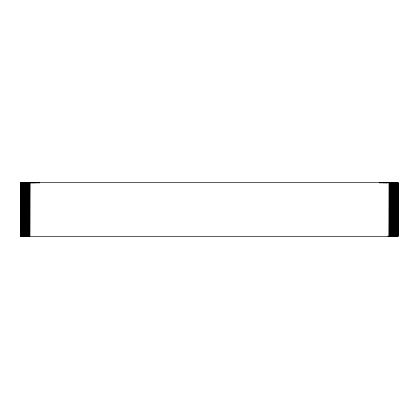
<?xml version="1.0" encoding="UTF-8"?>
<svg xmlns="http://www.w3.org/2000/svg" width="419" height="419" viewBox="0 0 419 419"><rect width="100%" height="100%" fill="white"/><g stroke="black" fill="none" stroke-linecap="round" stroke-linejoin="round"><path stroke-width="0.63" d="M20.971 236.306L20.95 182.694L398.05 182.694L398.04 236.306L20.95 236.306L20.981 182.694L21.086 236.306L21.144 182.694L21.144 236.306L21.16 214.078M397.783 182.694L397.783 236.306M397.961 236.306L398.019 182.694L397.888 236.306M22.228 182.694L22.307 236.306L22.307 182.694L22.39 236.306L22.39 182.694L22.479 236.306L22.479 182.694L22.568 236.306L22.568 182.694L22.657 236.306L22.657 182.694L22.752 236.306L22.752 182.694L22.846 236.306L22.846 182.694L22.94 236.306L22.94 182.694L23.04 236.306L23.04 182.694L23.145 236.306L23.145 182.694L23.244 236.306L23.244 182.694L23.349 236.306L23.349 182.694L23.459 236.306L23.459 182.694L23.569 236.306L23.679 182.694L23.679 236.306L23.794 182.694L23.794 236.306L23.904 182.694L23.904 236.306L24.024 182.694L24.024 236.306L24.14 182.694L24.14 236.306L24.26 182.694L24.26 236.306L24.386 182.694L24.386 236.306L24.506 182.694L24.506 236.306L24.632 182.694L24.632 236.306L24.763 182.694L24.763 236.306L24.889 182.694L24.889 236.306L25.02 182.694L25.02 236.306L25.15 182.694L25.15 236.306L25.281 182.694L25.281 236.306L25.418 182.694L25.418 236.306L25.554 182.694L25.554 236.306L25.69 182.694L25.69 236.306L25.831 182.694L25.831 236.306L25.968 182.694L25.968 236.306L26.109 182.694L26.109 236.306L26.25 182.694L26.25 236.306L26.392 182.694L26.392 236.306L26.538 182.694L26.538 236.306L26.685 182.694L26.685 236.306L26.832 182.694L26.832 236.306L26.978 182.694L26.978 236.306L27.125 182.694L27.125 236.306L27.272 182.694L27.272 236.306L27.424 182.694L27.424 236.306L27.575 182.694L27.575 236.306L27.722 182.694L27.722 236.306L27.874 182.694L27.874 236.306L28.026 182.694L28.026 236.306L28.183 182.694L28.183 236.306L28.335 182.694L28.335 236.306L28.487 182.694L28.487 236.306L28.644 182.694L28.644 236.306L28.796 182.694L28.796 236.306L28.953 182.694L28.953 236.306L29.105 182.694L29.105 236.306L29.262 182.694L29.262 236.306L29.419 182.694L29.419 236.306L29.576 182.694L29.576 236.306L29.728 182.694L29.728 236.306L29.885 182.694L39.695 182.894M387.821 236.117L389.115 236.306L389.272 182.694L389.272 236.306L389.424 182.694L389.424 236.306L389.581 182.694L389.581 236.306L389.738 182.694L389.738 236.306L389.895 182.694L389.895 236.306L390.047 182.694L390.047 236.306L390.204 182.694L390.204 236.306L390.356 182.694L390.356 236.306L390.513 182.694L390.513 236.306L390.665 182.694L390.665 236.306L390.817 182.694L390.817 236.306L390.974 182.694L390.974 236.306L391.126 182.694L391.126 236.306L391.278 182.694L391.278 236.306L391.425 182.694L391.425 236.306L391.576 182.694L391.576 236.306L391.728 182.694L391.728 236.306L391.875 182.694L391.875 236.306L392.022 182.694L392.022 236.306L392.168 182.694L392.168 236.306L392.315 182.694L392.315 236.306L392.462 182.694L392.462 236.306L392.603 182.694L392.603 236.306L392.75 182.694L392.75 236.306L392.891 182.694L392.891 236.306L393.032 182.694L393.032 236.306L393.169 182.694L393.169 236.306L393.31 182.694L393.31 236.306L393.446 182.694L393.446 236.306L393.582 182.694L393.582 236.306L393.719 182.694L393.719 236.306L393.85 182.694L393.85 236.306L393.98 182.694L393.98 236.306L394.111 182.694L394.111 236.306L394.237 182.694L394.237 236.306L394.368 182.694L394.368 236.306L394.494 182.694L394.494 236.306L394.614 182.694L394.614 236.306L394.74 182.694L394.74 236.306L394.86 182.694L394.86 236.306L394.976 182.694L394.976 236.306L395.091 182.694L395.091 236.306L395.206 182.694L395.206 236.306L395.321 182.694L395.321 236.306L395.431 182.694L395.541 236.306L395.541 182.694L395.651 236.306L395.651 182.694L395.756 236.306L395.756 182.694L395.855 236.306L395.855 182.694L395.96 236.306L395.96 182.694L396.06 236.306L396.06 182.694L396.154 236.306L396.154 182.694L396.248 236.306L396.248 182.694L396.343 236.306L396.343 182.694L396.432 236.306L396.432 182.694L396.521 236.306L396.521 182.694L396.61 236.306L396.61 182.694L396.693 236.306L396.693 182.694L396.772 236.306L396.772 182.694L396.851 236.306L396.851 182.694M385.857 182.904L389.115 182.694L389.115 236.306M383.249 182.894L389.115 182.694L379.305 182.894M35.751 182.894L29.885 182.694L29.885 236.306M33.143 182.904L29.885 182.694L31.179 182.883M397.511 182.694L397.511 236.306M397.338 182.694L397.401 236.306M397.144 236.306L397.076 182.694L397.003 236.306M22.149 236.306L22.071 182.694L22.071 236.306L21.998 182.694L21.998 236.306L21.856 182.694L21.725 236.306L21.599 182.694M21.725 182.694L21.788 236.306M21.542 236.306L21.343 182.694M21.254 182.694L21.343 236.306L21.296 182.694L20.981 236.306L20.971 182.694M21.18 182.694L21.254 236.306M397.856 182.694L397.914 236.306M397.657 182.694L397.61 236.306M397.401 182.694L397.338 236.306M395.431 182.694L395.431 236.306M23.569 182.694L23.569 236.306M21.924 182.694L21.924 236.306M21.662 182.694L21.662 236.306M21.489 182.694L21.489 236.306M21.018 182.694L21.06 236.306M397.704 236.306L397.704 182.694L397.704 236.306M397.458 236.306L397.458 182.694L397.458 236.306M397.275 236.306L397.275 182.694L397.275 236.306M397.212 236.306L397.144 182.694L397.212 236.306M396.929 236.306L396.929 182.694L396.929 236.306M22.228 236.306L22.149 182.694L22.228 236.306M21.599 236.306L21.542 182.694L21.599 236.306"/></g></svg>
